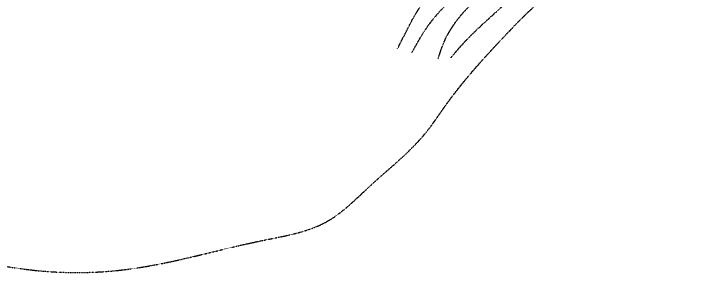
# Model space of a CAD drawing. Header units: millimetres. Extents: x 832728086 to 834530684, y 817551485 to 818349469.
# Drawn here: x 834150114 to 834197062, y 817834624 to 817852319 of the extents above; entities that cross this region are included whole.
import ezdxf

# ---------------------------------------------------------------- set-up
doc = ezdxf.new("R2010")
doc.units = ezdxf.units.MM
doc.header["$LTSCALE"] = 100
doc.linetypes.add('Hidden', pattern=[9.525, 6.35, -3.175])
doc.layers.add('+C-160', color=160, linetype='Hidden')

# ---------------------------------------------------------------- blocks, each defined once
blk = doc.blocks.new('A$C062A3D83')
at = {"layer": '+C-160', "ltscale": 5e-05}
for points in [[(-296848, -26983), (-291366, -32081), (-295855, -38319), (-303781, -47656), (-318196, -73269), (-309360, -93474), (-283638, -103343), (-243086, -110445), (-227444, -123714), (-223395, -134705), (-216760, -144404), (-209774, -151196), (-202066, -157173), (-186237, -166002), (-170522, -170541), (-165682, -170396), (-156246, -168405), (-151883, -167137), (-148806, -164614), (-145035, -161002), (-143718, -159179), (-140359, -155166), (-137073, -151867), (-129325, -146113), (-122013, -142382), (-115421, -140274), (-110402, -138359), (-105272, -133214), (-103824, -129495), (-103593, -128494)], [(-146034, -155612), (-144946, -153794), (-142611, -151269), (-135489, -145093), (-126808, -139742), (-119664, -137058), (-115374, -135834), (-112412, -134510), (-110118, -132631), (-109059, -130338), (-108707, -126634)], [(-144244, -156037), (-143856, -154926), (-139181, -149953), (-132078, -144602), (-124785, -140535), (-119019, -138373), (-113850, -136948), (-111144, -135457), (-108362, -132807), (-107162, -129913), (-106586, -126647)], [(-147013, -155319), (-146605, -154527), (-146145, -153625), (-143904, -150388), (-138428, -145477), (-131707, -140755), (-124727, -137152), (-118165, -134959), (-113948, -133677), (-112081, -132495), (-110832, -130468), (-110296, -128152)], [(-143363, -155942), (-142703, -155165, 0), (-140596, -153104, 0), (-133420, -147020, 0), (-126127, -142600, 0), (-118718, -139776, 0), (-113551, -137952, 0), (-108652, -135184, 0), (-106354, -132249, 0), (-105797, -130999, 0), (-105256, -129455, 0), (-105164, -128010)]]:
    blk.add_spline(points, degree=3, dxfattribs=at)

msp = doc.modelspace()

# ---------------------------------------------------------------- block references
at = {"layer": '+C-160', "ltscale": 5}
msp.add_blockref('A$C062A3D83', (834323333.3128, 818005260.0327), dxfattribs=at)

doc.saveas('drawing.dxf')
